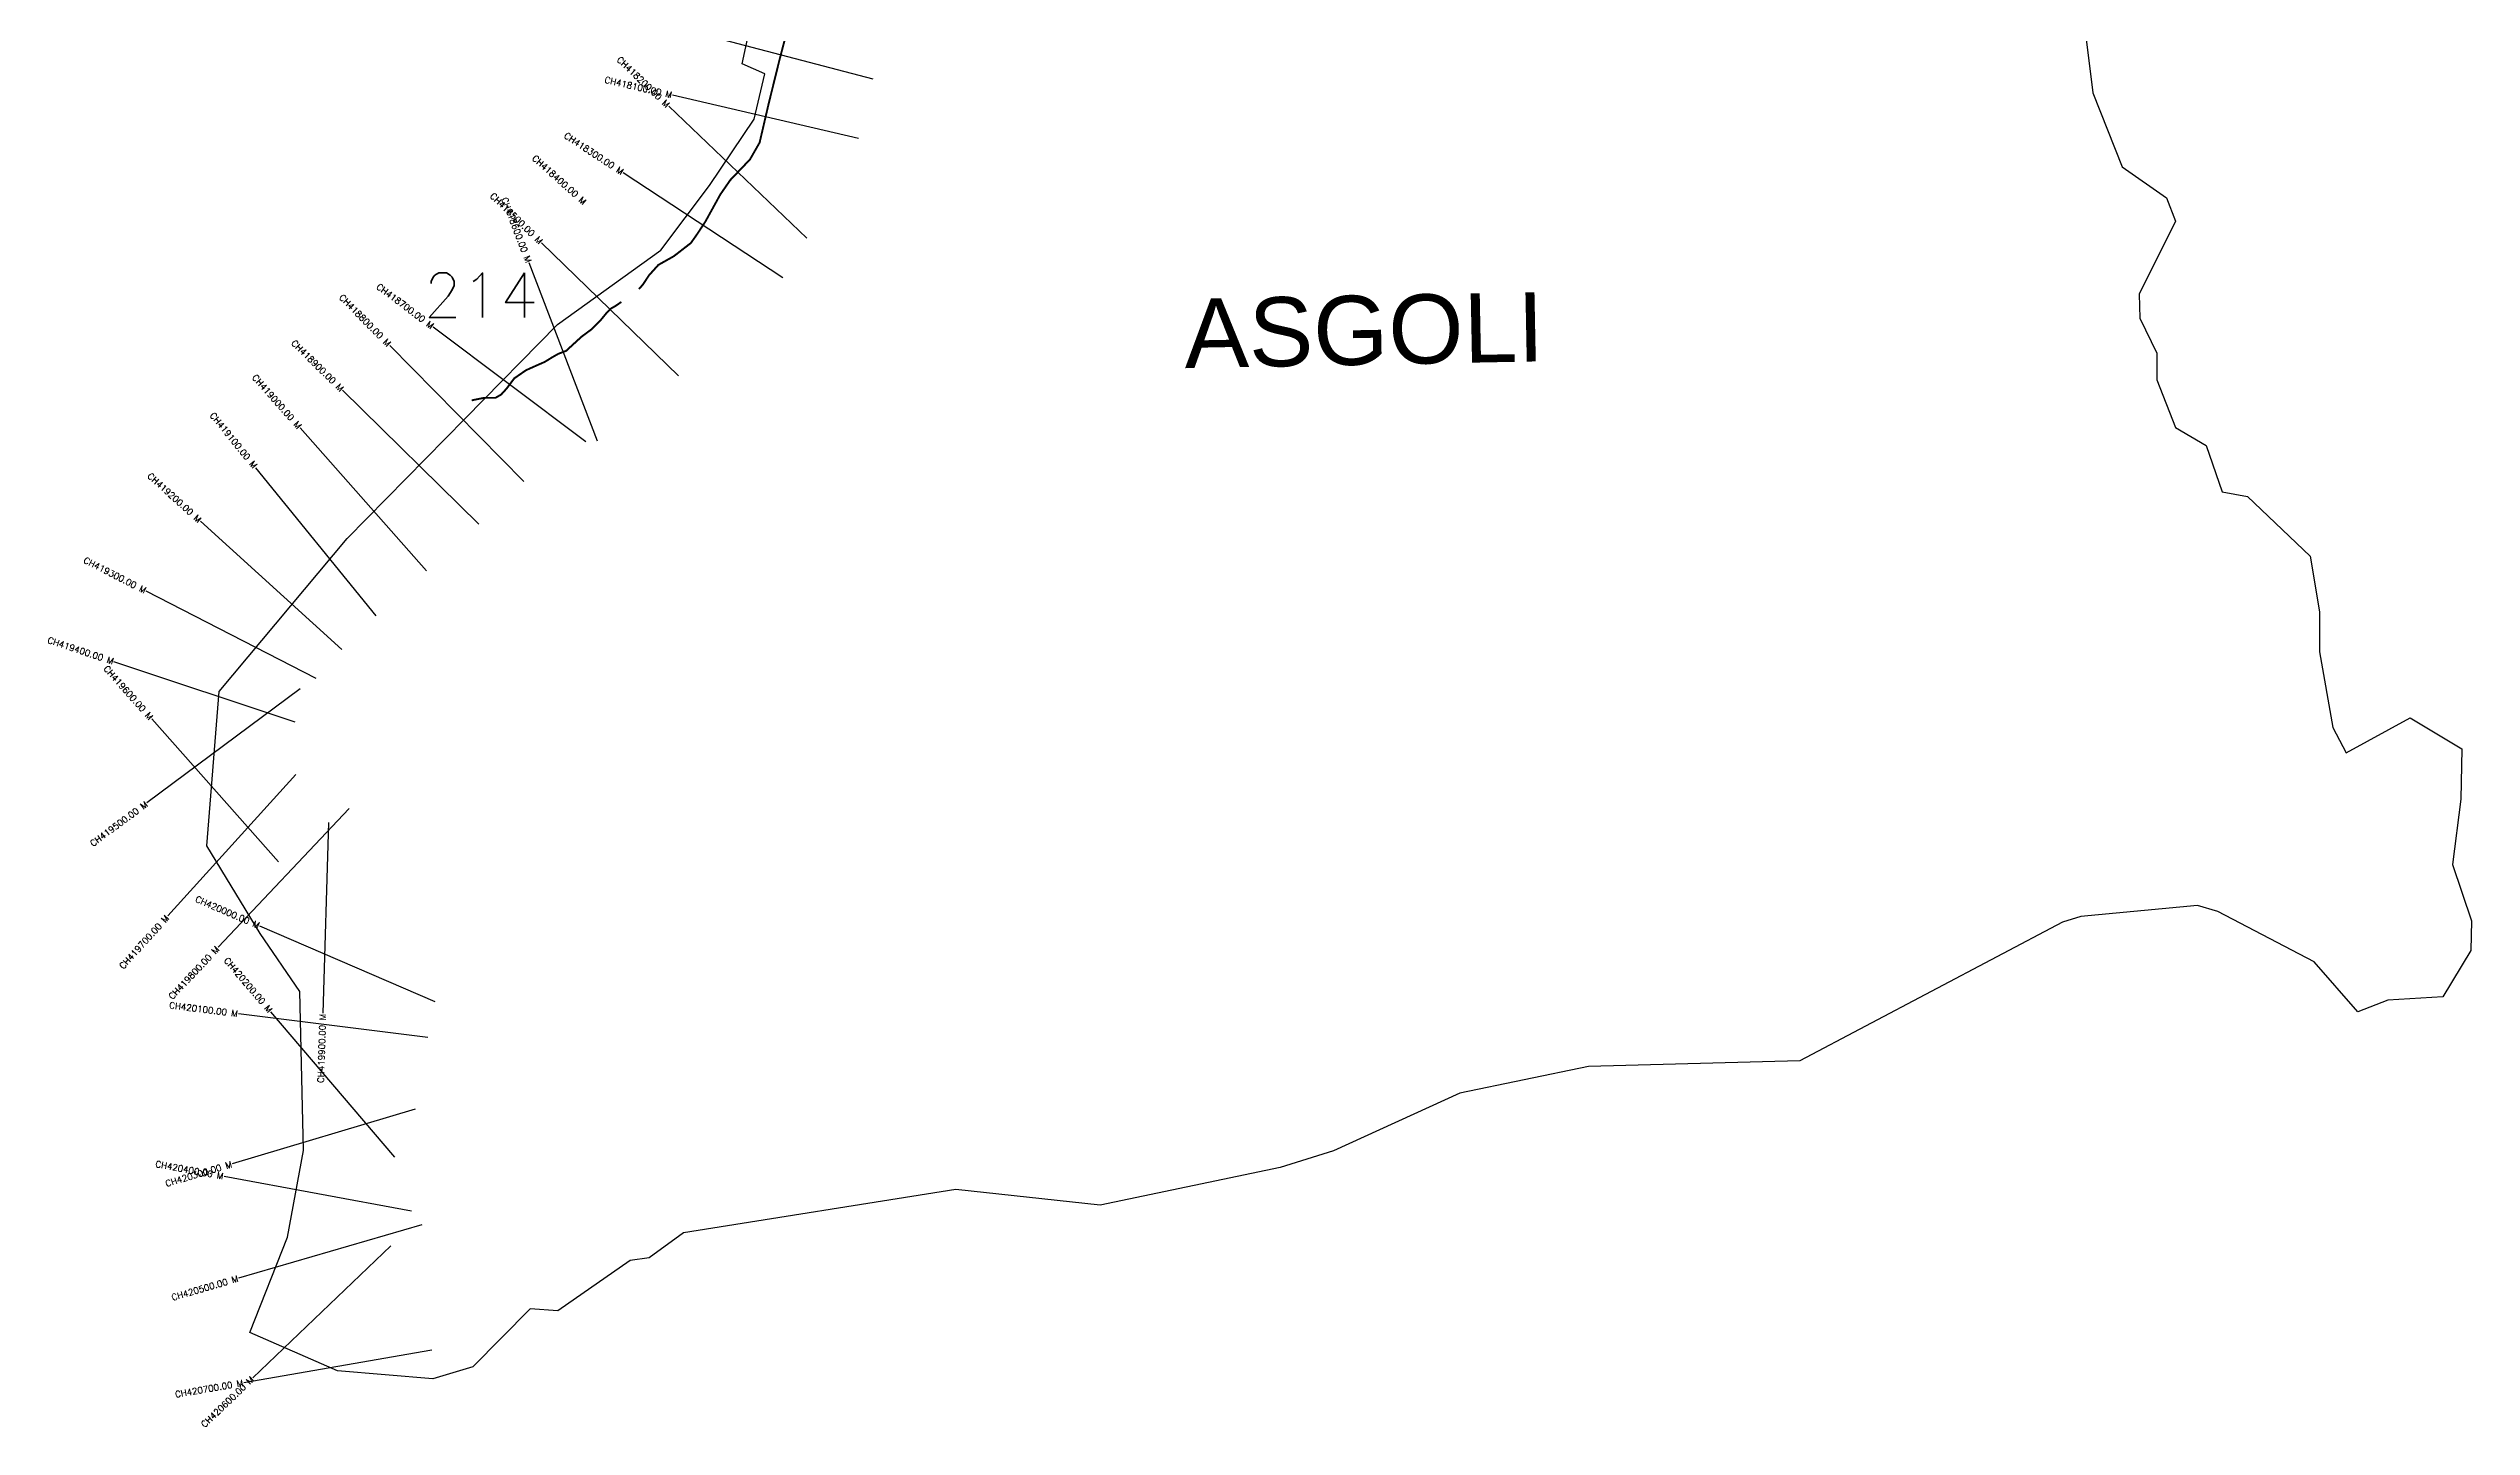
# Model space of a CAD drawing. Header units: metres. Extents: x 306950 to 310758, y 1929709 to 1933687.
# Drawn here: x 306950 to 310758, y 1929709 to 1931875 of the extents above; entities that cross this region are included whole.
import ezdxf
from ezdxf.enums import TextEntityAlignment as Align

# ---------------------------------------------------------------- set-up
doc = ezdxf.new("R2010")
doc.units = ezdxf.units.M
for name, color, linetype in [('CS', 134, 'Continuous'), ('CSMark', 6, 'Continuous'), ('NATURALLY PROTECTED', 3, 'Continuous'), ('VILLAGE NAME', 250, 'Continuous')]:
    doc.layers.add(name, color=color, linetype=linetype)
doc.styles.get("Standard").update_dxf_attribs({"font": 'simplex.shx'})

msp = doc.modelspace()

# ---------------------------------------------------------------- linework, layer by layer
at = {"color": 6, "flags": 128}
msp.add_lwpolyline([(310146.5, 1931939.2), (310162.9, 1931804.7), (310209.5, 1931688.6), (310279, 1931639.8), (310293.2, 1931603.2), (310236, 1931488.6), (310236.9, 1931450.6), (310264, 1931395.8), (310263.8, 1931354), (310292.9, 1931278.8), (310341.3, 1931250.8), (310366.7, 1931177.5), (310406, 1931170.2), (310505, 1931076.7), (310519.4, 1930989), (310519.4, 1930926.5), (310540.3, 1930807.2), (310561.6, 1930767.7), (310662, 1930822.7), (310743, 1930774), (310741.5, 1930694.5), (310728.7, 1930591.9), (310758.4, 1930503.6), (310757.4, 1930456.7), (310713.2, 1930384.1), (310626.6, 1930379), (310579.7, 1930360.7), (310511.3, 1930439), (310359.7, 1930518.2), (310327.8, 1930527.4), (310144.1, 1930510.3), (310115.4, 1930501.3), (309702.7, 1930283.6), (309370.4, 1930274.5), (309168, 1930232.9), (308969.5, 1930142.3), (308886, 1930115.8), (308602.7, 1930056.7), (308376.2, 1930081.5), (307948.1, 1930013), (307894.1, 1929973.9), (307863.9, 1929969.5), (307750.5, 1929890.6), (307707.1, 1929894), (307616.6, 1929802.8), (307553.8, 1929783.8), (307404, 1929796.4), (307266.6, 1929856.4), (307325.6, 1930006.4), (307350.7, 1930142.8), (307344.7, 1930392.6), (307282.8, 1930483.8), (307199, 1930621.4), (307218.2, 1930864.2), (307419.1, 1931104.2), (307604.9, 1931293.2), (307749.8, 1931440.6), (307912.1, 1931557.7), (307988.8, 1931659.4), (308059.1, 1931763.2), (308076, 1931834.6), (308040, 1931850.5), (308074.9, 1932011.3)], dxfattribs=at)
at = {"layer": 'CS'}
for p, q in [((308245.9, 1931826.1), (307955.7, 1931902.3)), ((308141.6, 1931576.3), (307924.8, 1931783.6)), ((308223.2, 1931733.2), (307930.9, 1931800.9)), ((308104, 1931514.3), (307853.2, 1931679)), ((307940.2, 1931360), (307724.9, 1931569)), ((307812.8, 1931257.6), (307705.3, 1931537.7)), ((307696.9, 1931194.2), (307486.2, 1931407.8)), ((307794.7, 1931256.3), (307554.7, 1931436.4)), ((307626.1, 1931127.1), (307412.1, 1931337.3)), ((307544.2, 1931053.5), (307345.4, 1931278.1)), ((307464.7, 1930982.8), (307275.6, 1931215.7)), ((307410.9, 1930929.8), (307188.7, 1931131.4)), ((307370.4, 1930884.6), (307103.5, 1931021.5)), ((307337.4, 1930815.7), (307052.8, 1930910.7)), ((307345.3, 1930868), (307104.7, 1930688.9)), ((307311.3, 1930596.5), (307112.1, 1930820.8)), ((307338.8, 1930733.6), (307137.4, 1930511.2)), ((307422.4, 1930680.1), (307216.4, 1930462)), ((307390.1, 1930658.1), (307381, 1930358.2)), ((307557.5, 1930376.3), (307282.1, 1930495.2)), ((307546.1, 1930320.2), (307248.4, 1930357.4)), ((307494.2, 1930132.2), (307299.6, 1930360.6)), ((307526.2, 1930207.5), (307238.8, 1930121.5)), ((307520.7, 1930047.1), (307225.8, 1930101.8)), ((307536.7, 1930026), (307248.7, 1929942)), ((307488, 1929993), (307271.2, 1929785.6)), ((307552.4, 1929828.8), (307256.8, 1929777.7))]:
    msp.add_line(p, q, dxfattribs=at)
at = {"layer": 'NATURALLY PROTECTED', "const_width": 3, "flags": 128}
for points in [[(308114.1, 1931914.9), (308099.1, 1931857.6), (308081.8, 1931787.6), (308067.6, 1931726.5), (308052.4, 1931700), (308021.6, 1931667.8), (308006, 1931645.3), (307982.3, 1931602.3), (307969.5, 1931582.8), (307959.6, 1931568.8), (307932.9, 1931548.1), (307908.4, 1931534.3), (307893.9, 1931518.2), (307883.9, 1931503.1), (307877.9, 1931496.4)], [(307850.3, 1931476.2), (307841.1, 1931469.8), (307833.6, 1931465.6), (307826.9, 1931458.7), (307818.3, 1931448.2), (307802.8, 1931432.7), (307787.6, 1931421.4), (307772.3, 1931407.4), (307763.5, 1931399.3), (307751.1, 1931394.6), (307740.2, 1931388.3), (307730, 1931382), (307716.8, 1931376.2), (307700.5, 1931368.9), (307682, 1931356.1), (307670.1, 1931340.2), (307661.5, 1931330.7), (307652.5, 1931325.5), (307635.1, 1931325.5), (307624.4, 1931323.4), (307615.1, 1931321.5)]]:
    msp.add_lwpolyline(points, dxfattribs=at)

# ---------------------------------------------------------------- texts
at = {"insert": (307539.3, 1931521.8), "char_height": 70, "attachment_point": 1}
msp.add_mtext_dynamic_manual_height_columns('214', width=95.172, gutter_width=1, heights=[0], dxfattribs=at)
at = {"layer": 'CSMark'}
for s, rotation, p in [('CH418200.00 M', 316.2904, (307924, 1931784.3)), ('CH418100.00 M', 346.9547, (307929.9, 1931801.2)), ('CH418400.00 M', 318.1174, (307793.1, 1931631.9)), ('CH418300.00 M', 326.6963, (307852.4, 1931679.6)), ('CH418500.00 M', 315.8582, (307724.2, 1931569.7)), ('CH418600.00 M', 290.9876, (307705, 1931538.6)), ('CH418800.00 M', 314.6061, (307485.5, 1931408.5)), ('CH418700.00 M', 323.1129, (307553.9, 1931437)), ('CH418900.00 M', 315.5201, (307411.4, 1931338)), ('CH419000.00 M', 311.5209, (307344.7, 1931278.9)), ('CH419100.00 M', 309.0751, (307275, 1931216.5)), ('CH419200.00 M', 317.7787, (307188, 1931132.1)), ('CH419300.00 M', 332.8496, (307102.6, 1931022)), ('CH419400.00 M', 341.5515, (307051.9, 1930911)), ('CH419600.00 M', 311.6116, (307111.4, 1930821.5)), ('CH419500.00 M', 36.6643, (307103.9, 1930688.3)), ('CH420000.00 M', 336.6426, (307281.1, 1930495.6)), ('CH419700.00 M', 47.8348, (307136.7, 1930510.5)), ('CH419800.00 M', 46.6271, (307215.7, 1930461.3)), ('CH420200.00 M', 310.4264, (307299, 1930361.4)), ('CH420100.00 M', 352.8694, (307247.4, 1930357.6)), ('CH419900.00 M', 88.2653, (307381, 1930357.2)), ('CH420400.00 M', 349.5011, (307224.8, 1930102)), ('CH420300.00 M', 16.6414, (307237.8, 1930121.3)), ('CH420500.00 M', 16.2705, (307247.7, 1929941.7)), ('CH420700.00 M', 9.7894, (307255.8, 1929777.6)), ('CH420600.00 M', 43.7169, (307270.4, 1929785))]:
    msp.add_text(s, height=10, rotation=rotation, dxfattribs=at).set_placement(p, align=Align.MIDDLE_RIGHT)
at = {"layer": 'VILLAGE NAME', "insert": (308734, 1931480.8), "char_height": 108.748, "attachment_point": 1, "rotation": 1.1028}
msp.add_mtext_dynamic_manual_height_columns('{\\fArial|b0|i0|c0|p34;ASGOLI}', width=1571.314, gutter_width=543.7, heights=[0], dxfattribs=at)

doc.saveas('drawing.dxf')
